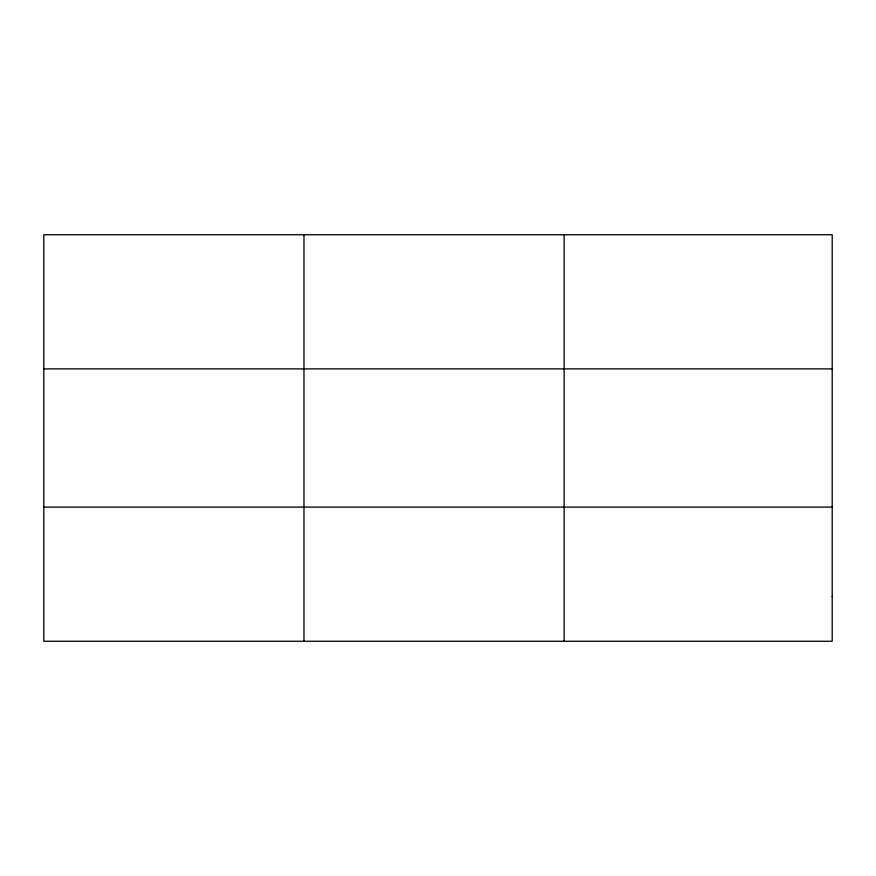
<?xml version="1.0" encoding="UTF-8"?>
<svg xmlns="http://www.w3.org/2000/svg" width="876" height="876" viewBox="0 0 876 876"><rect width="100%" height="100%" fill="white"/><g stroke="black" fill="none" stroke-linecap="round" stroke-linejoin="round"><path stroke-width="1.31" d="M303.972 234.735L303.972 641.265M564.144 234.735L564.144 641.265M43.8 368.895L832.2 368.895M43.8 507.105L832.2 507.105M832.2 596.545L832.2 641.265L43.8 641.265L43.8 234.735L832.2 234.735L832.2 596.545"/></g></svg>
